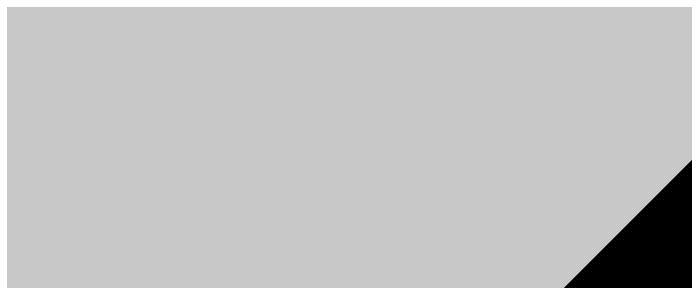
# Model space of a CAD drawing. Header units: millimetres. Extents: x -11 to 223, y -88 to 3.
# Drawn here: x 24.5294 to 24.6928, y -37.7283 to -37.663 of the extents above; entities that cross this region are included whole.
import ezdxf

# ---------------------------------------------------------------- set-up
doc = ezdxf.new("R2010")
doc.units = ezdxf.units.MM
doc.header["$MEASUREMENT"] = 0
doc.layers.add('Bottom-Layer', color=7, linetype='Continuous', true_color=0x0000ff)
doc.layers.add('Top-Layer', color=7, linetype='Continuous', true_color=0xff0000)

msp = doc.modelspace()

# ---------------------------------------------------------------- hatches: boundary and pattern name
at = {"layer": 'Bottom-Layer'}
msp.add_hatch(color=256, dxfattribs=at).paths.add_polyline_path([(-10.33528, 1.97866), (-0.38039, 1.97866), (-0.84578, 1.72673), (-1.19549, 1.32954), (-1.38645, 0.83599), (-1.39516, 0.30686), (-1.22055, -0.1927), (-0.8841, -0.60119), (-0.42726, -0.8683), (0.09374, -0.96115), (1.79374, -0.96115), (2.31473, -0.8683), (2.77158, -0.60119), (3.10802, -0.1927), (3.28264, 0.30686), (3.27393, 0.83599), (3.08296, 1.32954), (2.73326, 1.72673), (2.26787, 1.97866), (222.62891, 1.97866), (222.62891, -87.47523), (-10.33528, -87.47523)])
at = {"layer": 'Top-Layer'}
msp.add_hatch(color=256, dxfattribs=at).paths.add_polyline_path([(-10.33528, 1.97866), (-0.38039, 1.97866), (-0.84578, 1.72673), (-1.19549, 1.32954), (-1.38645, 0.83599), (-1.39516, 0.30686), (-1.22055, -0.1927), (-0.8841, -0.60119), (-0.42726, -0.8683), (0.09374, -0.96115), (1.79374, -0.96115), (2.31473, -0.8683), (2.77158, -0.60119), (3.10802, -0.1927), (3.28264, 0.30686), (3.27393, 0.83599), (3.08296, 1.32954), (2.73326, 1.72673), (2.26787, 1.97866), (222.62891, 1.97866), (222.62891, -87.47523), (-10.33528, -87.47523)])

# ---------------------------------------------------------------- linework, layer by layer
at = {"layer": 'Top-Layer', "const_width": 0.0508}
msp.add_lwpolyline([(31.94695, -40.78994), (28.78704, -37.63003), (28.62965, -37.52486), (28.44399, -37.48793), (25.14199, -37.48793), (24.95633, -37.52486), (24.79894, -37.63003), (24.47204, -37.95693), (23.92498, -37.95693), (23.74591, -38.00492), (23.61482, -38.136), (23.56684, -38.31507), (23.56684, -38.86213), (23.19804, -39.23093), (23.30374, -38.54655), (23.24175, -37.85683), (23.01569, -37.20226), (22.63884, -36.62128), (22.13332, -36.14798)], dxfattribs=at)

doc.saveas('drawing.dxf')
